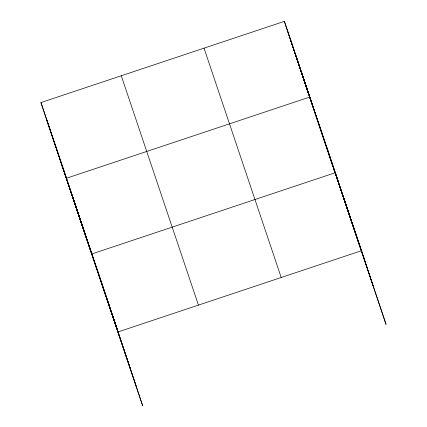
<?xml version="1.0" encoding="UTF-8"?>
<svg xmlns="http://www.w3.org/2000/svg" width="427" height="427" viewBox="0 0 427 427"><rect width="100%" height="100%" fill="white"/><g stroke="black" fill="none" stroke-linecap="round" stroke-linejoin="round"><path stroke-width="0.64" d="M112.28 314.582L142.639 405.65L40.944 102.565L284.361 21.35L386.056 324.435L336.716 177.589M66.409 178.246L309.821 97.036L328.016 151.729M91.874 253.932L335.286 172.721L350.54 218.565M361.525 250.697L118.114 331.912L40.944 102.565M290.328 39.3L318.622 123.392M318.825 123.995L349.793 216.041M350.001 216.66L367.492 268.647M296.455 57.709L304.942 82.939M305.145 83.537L336.065 175.444M336.268 176.041L338.691 183.252M338.894 183.85L353.214 226.406M353.423 227.025L373.62 287.056M305.39 84.487L302.967 77.282L305.828 85.886M305.593 85.09L336.513 176.992M204.031 48.15L281.196 277.497M121.273 75.76L198.438 305.113M46.917 120.51L130.208 368.271M59.353 157.894L136.517 387.241M352.777 224.703L364.578 259.984M344.034 198.71L355.835 233.991M350.748 219.195L356.55 236.638M356.753 237.252L359.614 245.845M326.799 147.491L338.43 182.26M318.312 122.261L329.943 157.029M328.23 152.364L332.718 165.863M333.332 167.704L334.352 170.773M301.334 71.805L312.964 106.574M295.676 54.987L304.478 81.343M287.19 29.762L298.82 64.525M284.361 21.35L299.396 66.564M299.61 67.194L302.764 76.679M306.031 86.5L308.684 94.474M106.451 297.256L115.338 323.869M97.708 271.262L109.509 306.538M89.046 245.525L116.406 327.674M80.559 220.295L92.189 255.063M72.072 195.064L83.697 229.833M63.58 169.839L90.94 251.989M55.094 144.609L66.724 179.377M46.607 119.384L58.237 154.152"/></g></svg>
